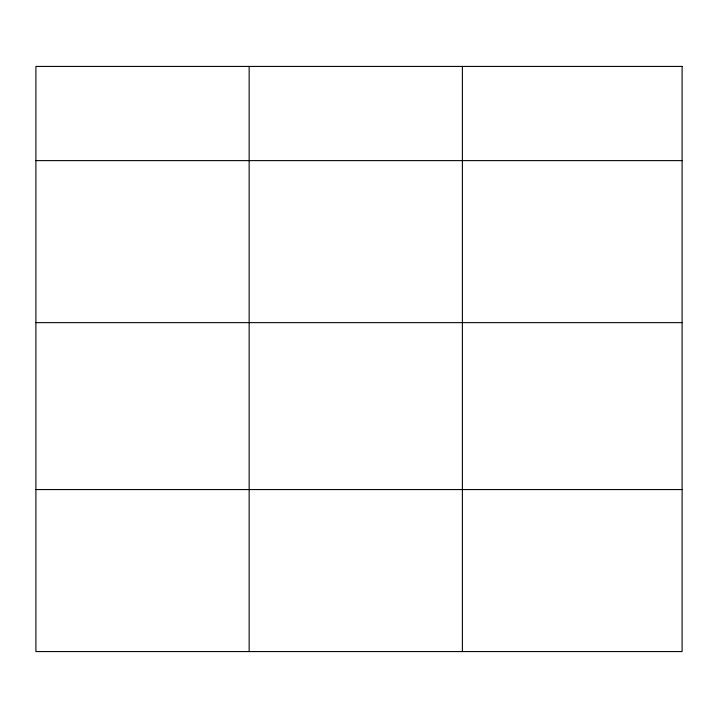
<?xml version="1.0" encoding="UTF-8"?>
<svg xmlns="http://www.w3.org/2000/svg" width="718" height="718" viewBox="0 0 718 718"><rect width="100%" height="100%" fill="white"/><g stroke="black" fill="none" stroke-linecap="round" stroke-linejoin="round"><path stroke-width="1.08" d="M35.9 160.617L682.1 160.617M35.9 322.633L682.1 322.633M35.9 489.559L682.1 489.559M462.392 66.424L462.392 651.576M249.146 66.424L249.146 651.576M682.1 66.424L35.9 66.424L35.9 651.576L682.1 651.576L682.1 66.424"/></g></svg>
